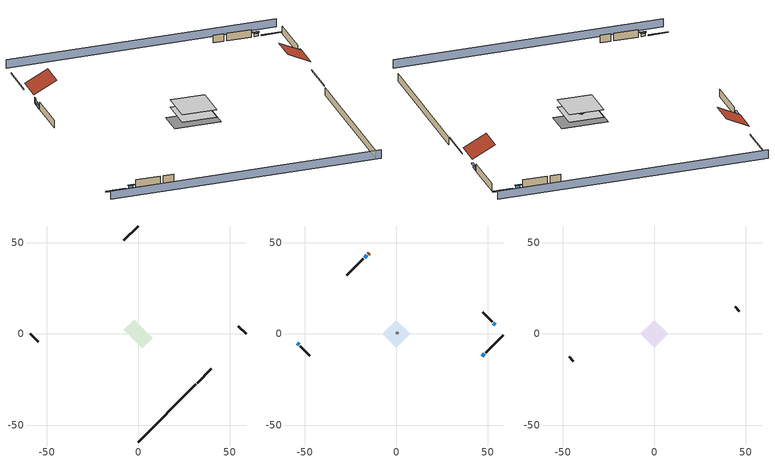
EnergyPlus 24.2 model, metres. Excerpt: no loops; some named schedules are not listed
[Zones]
basement - unconditioned
 floor foundation (Slab1 construction): -7.88,2.26 -2.26,7.88 7.88,-2.26 2.26,-7.88 z-2.13
 wall outside (RimJoist1 construction): 32.18,-26.85 39.99,-19.05 z0.3:0.61
 wall outside (RimJoist2 construction): -59.03,0 -54.7,-4.33 z0.3:0.61
 wall outside (RimJoist3 construction): 0,59.03 -7.8,51.23 z0.3:0.61
 wall outside (RimJoist4 construction): 59.03,0 54.7,4.33 z0.3:0.61
 wall foundation (FoundationWall1 construction): 0,-59.03 31.53,-27.51 z-2.13:0.3
conditioned space
 floor to basement - unconditioned (Floor1 construction): -7.55,0 0,7.55 7.55,0 0,-7.55 z0.3
 wall outside (AdiabaticWallConstruction 1): -14.76,44.27 -15.41,43.62 z0.3:2.34
 wall outside (AdiabaticWallConstruction): 46.95,-12.09 48.2,-10.84 / -16.07,42.97 -17.32,41.72 z0.3:1.49; -54.04,-4.99 -53.11,-5.92 / 54.04,4.99 53.11,5.92 z0.3:1.19
 wall outside (Wall1 construction): 48.85,-10.18 58.38,-0.66 z0.3:2.74
 wall outside (Wall2 construction): -52.46,-6.57 -47.16,-11.87 z0.3:2.74
 wall outside (Wall3 construction): -17.97,41.06 -26.96,32.08 z0.3:2.74
 wall outside (Wall4 construction): 52.46,6.57 47.16,11.87 z0.3:2.74
 window (WindowConstruction): 46.95,-12.09 48.19,-10.84 z0.3:1.49
 window (WindowConstruction 1): -54.04,-4.99 -53.11,-5.92 z0.3:1.19
 window (WindowConstruction 2): -16.07,42.97 -17.32,41.72 z0.3:1.49
 window (WindowConstruction 3): 54.04,4.99 53.11,5.92 z0.3:1.19
 door (Door): -14.76,44.27 -15.41,43.62 z0.3:2.34
furnace airloop ret air zone
 floor adiabatic (AdiabaticConst): 0,0 0,1 1,1 1,0 z0
 wall adiabatic (AdiabaticConst): 0,1 0,0 1,0 1,1 0,1 z0:1
 ceiling adiabatic (AdiabaticConst): 1,0 1,1 0,1 0,0 z1
attic - vented
 floor to conditioned space (Floor2 construction Reversed): -7.55,0 0,7.55 7.55,0 0,-7.55 z2.74
 wall outside (Wall5 construction): -46.51,-12.53 -44.21,-14.82 z0.3:2.74
 wall outside (Wall6 construction): 46.51,12.53 44.21,14.82 z0.3:2.74
 roof outside (Roof1 construction): 46.29,-12.74,2.74 41.24,-7.69,6.31 35.59,-13.34,6.31 40.64,-18.39,2.74
 roof outside (Roof2 construction): -14.11,44.93,2.74 -9.06,39.88,6.31 -3.41,45.52,6.31 -8.46,50.57,2.74
shading: -62.27,-3.23 -3.23,-62.27 / 62.27,3.23 3.23,62.27 z0:2.74; 48.41,-10.62 46.73,-12.3 47.16,-12.73 48.84,-11.05 z1.8; -52.9,-6.13 -54.26,-4.77 -54.69,-5.2 -53.33,-6.56 z1.49; -17.53,41.5 -15.85,43.18 -16.28,43.61 -17.96,41.93 z1.8; 52.9,6.13 54.26,4.77 54.69,5.2 53.33,6.56 z1.49
[Building]
Building 1: Terrain=Suburbs
[Site:Location]
Portland Intl Arpt_OR: Latitude {deg}=45.59; Longitude {deg}=-122.6; Time Zone {hr}=-8; Elevation {m}=33; Keep Site Location Information=Yes
[Site:GroundTemperature:Shallow]
10.2558, 8.96328, 8.85977, 9.47314, 11.9355, 14.3863, 16.5111, 17.8571, 17.9714, 16.8767, 14.8061, 12.4304
[Site:WaterMainsTemperature]
Calculation Method=Schedule; Temperature Schedule=mains temperature schedule
[Material] Roughness=Rough; Thermal Absorptance=0.9
Name | Thickness {m} | Conductivity {W/m-K} | Density {kg/m3} | Specific Heat {J/kg-K} | Solar Absorptance | Visible Absorptance
ceiling loosefill ins | 0.0846667 | 0.0480833 | 16.02 | 1046.75 | 0.7 | 0.7
ceiling stud and cavity | 0.1397 | 0.0920385 | 65.682 | 1177.47 | 0.7 | 0.7
concrete 4.0 in. | 0.1016 | 1.803125 | 2242.8 | 837.4 | 0.7 | 0.7
concrete 8.0 in. | 0.2032 | 1.803125 | 2242.8 | 837.4 | 0.7 | 0.7
door material | 0.04445 | 0.0612267 | 512.64 | 1214.23 | 0.7 | 0.7
floor covering | 0.0127 | 0.0433444 | 54.468 | 1339.84 | 0.6 | 0.6
floor stud and cavity | 0.1397 | 0.923637 | 92.3553 | 1139.71 | 0.7 | 0.7
furniture material basement - unconditioned 1; furniture material conditioned space 1 | 0.1524 | 0.115458 | 640.8 | 1214.23 | 0.6 | 0.6
gypsum board | 0.0127 | 0.160291 | 801 | 837.4 | 0.6 | 0.6
osb sheathing 0.5 in. | 0.0127 | 0.115458 | 512.64 | 1214.23 | 0.6 | 0.6
osb sheathing 0.5 in. 1 | 0.0127 | 0.115458 | 512.64 | 1214.23 | 0.7 | 0.7
osb sheathing 0.75 in. | 0.01905 | 0.115458 | 512.64 | 1214.23 | 0.7 | 0.7
rim joist stud and cavity | 0.0508 | 0.178688 | 50.32683 | 1063.81 | 0.6 | 0.6
roof rigid ins | 0.00329814 | 0.029427 | 32.04 | 1214.23 | 0.7 | 0.7
slate or tile shingles | 0.01905 | 0.840978 | 1899.972 | 799.717 | 0.75 | 0.75
wall rigid ins | 0.512978 | 0.029427 | 32.04 | 1214.23 | 0.7 | 0.7
wall stud and cavity | 0.1397 | 0.550994 | 139.0536 | 1170.24 | 0.7 | 0.7
wall stud and cavity 1 | 0.1397 | 0.727959 | 139.0536 | 1170.24 | 0.6 | 0.6
wall stud and cavity 2 | 0.0889 | 0.380278 | 52.3479 | 1209.89 | 0.7 | 0.7
wall stud and cavity 3 | 0.0889 | 0.391764 | 83.0341 | 1211.67 | 0.7 | 0.7
wood siding | 0.0254 | 0.102417 | 544.68 | 1172.36 | 0.85 | 0.85
wood siding 1; wood siding 2 | 0.0254 | 0.102417 | 544.68 | 1172.36 | 0.7 | 0.7
[Material:NoMass]
Adiabatic: Roughness=Rough; Thermal Resistance {m2-K/W}=176.1; Thermal Absorptance=0.9; Solar Absorptance=0.7; Visible Absorptance=0.7
[WindowMaterial:SimpleGlazingSystem]
WindowMaterial: U-Factor {W/m2-K}=4.76952; Solar Heat Gain Coefficient=0.63
[Construction]
AdiabaticConst: Adiabatic
AdiabaticWallConstruction: wood siding 1, wall rigid ins, wall stud and cavity 2, gypsum board
AdiabaticWallConstruction 1: wood siding 2, wall rigid ins, wall stud and cavity 2, gypsum board
Door: door material
Floor1 construction: floor stud and cavity, osb sheathing 0.75 in., floor covering
Floor2 construction Reversed: gypsum board, ceiling stud and cavity, ceiling loosefill ins
FoundationWall1 construction: concrete 8.0 in.
furniture construction basement - unconditioned 1: furniture material basement - unconditioned 1
furniture construction conditioned space 1: furniture material conditioned space 1
PartitionWallConstruction: gypsum board, wall stud and cavity 3, gypsum board
RimJoist1 construction; RimJoist2 construction; RimJoist3 construction; RimJoist4 construction: wood siding, rim joist stud and cavity
Roof1 construction; Roof2 construction: slate or tile shingles, roof rigid ins, osb sheathing 0.5 in.
Slab1 construction: concrete 4.0 in.
Wall1 construction; Wall2 construction; Wall3 construction; Wall4 construction: wood siding, osb sheathing 0.5 in. 1, wall stud and cavity, gypsum board
Wall5 construction; Wall6 construction: wood siding, osb sheathing 0.5 in. 1, wall stud and cavity 1
WindowConstruction; WindowConstruction 1; WindowConstruction 2; WindowConstruction 3: WindowMaterial
[Zone] Multiplier=1
Name | Volume {m3} | Part of Total Floor Area
attic - vented | 90.8252 | Yes
basement - unconditioned; conditioned space | 278.185 | Yes
furnace airloop ret air zone | 1 | No
[Space]
Name | Zone | Volume {m3} | Space Type
attic - vented 1 | attic - vented | 90.8252
basement - unconditioned 1 | basement - unconditioned | 278.185
conditioned space 1 | conditioned space | 278.185
furnace airloop ret air space | furnace airloop ret air zone |  | Plenum Space Type
[ZoneInfiltration:EffectiveLeakageArea]
infil attic - vented 1: Zone or Space=attic - vented 1; Schedule=Always On Discrete; Effective Air Leakage Area {cm2}=3802.45; Stack Coefficient=0.000166082; Wind Coefficient=3.54531e-05
[ZoneMixing] Schedule=Always On Continuous; Design Flow Rate Calculation Method=Flow/Zone; Design Flow Rate {m3/s}=0
Name | Zone or Space | Source Zone or Space
whole house fan mix | attic - vented | conditioned space
furnace airloop_0 ZoneMixCondToDZ mix | basement - unconditioned | conditioned space
furnace airloop_0 ZoneMixDZToCond mix | conditioned space | basement - unconditioned
[SurfaceProperty:ExposedFoundationPerimeter]
Slab1: Exposed Perimeter Calculation Method=TotalExposedPerimeter; Total Exposed Perimeter {m}=44.58462
[InternalMass]
Name | Construction | Zone or ZoneList | Space or SpaceList | Surface Area {m2}
furniture mass basement - unconditioned 1 | furniture construction basement - unconditioned 1 | basement - unconditioned | basement - unconditioned 1 | 45.62618
furniture mass conditioned space 1 | furniture construction conditioned space 1 | conditioned space | conditioned space 1 | 45.63397
partition wall mass | PartitionWallConstruction | conditioned space | conditioned space 1 | 114.085
[OtherEquipment] Design Level Calculation Method=EquipmentLevel
Name | Fuel Type | Zone or ZoneList or Space or SpaceList | Schedule | Design Level {W} | Fraction Latent | Fraction Radiant | Fraction Lost
furnace airloop_0 RetCondToDZ; furnace airloop_0 SupCondToDZ; furnace airloop_0 SupSensLkToDZ | None | basement - unconditioned 1 | Always On Discrete | 0 | 0 | 0 | 0
furnace airloop_0 SupLatLkToDZ | None | basement - unconditioned 1 | Always On Discrete | 0 | 1 | 0 | 0
clothes dryer 1 | Electricity | conditioned space 1 | clothes_dryer | 0 | 0.015 | 0.081 | 0.85
cooking range 1 | NaturalGas | conditioned space 1 | cooking_range | 4421 | 0.16 | 0.384 | 0.2
furnace airloop_0 SupCondToLv; furnace airloop_0 SupSensLkToCond; mech vent house fan sensible load; water heater sens | None | conditioned space 1 | Always On Discrete | 0 | 0 | 0 | 0
furnace airloop_0 SupLatLkToCond; mech vent house fan latent load; water heater lat | None | conditioned space 1 | Always On Discrete | 0 | 1 | 0 | 0
general water use latent | None | conditioned space 1 | general water use schedule | 44.1266 | 1 | 0 | 0
general water use sensible | None | conditioned space 1 | general water use schedule | -43.4886 | 0 | 0.6 | 0
water heater energy adjustment1 | Electricity | conditioned space 1 | Always On Discrete | 0.01 | 0 | 0 | 1
furnace airloop_0 RetCondToRP; furnace airloop_0 RetSensLkToRP | None | furnace airloop ret air space | Always On Discrete | 0 | 0 | 0 | 0
furnace airloop_0 RetLatLkToRP | None | furnace airloop ret air space | Always On Discrete | 0 | 1 | 0 | 0
[ZoneInfiltration:DesignFlowRate] Schedule=Always On Discrete
Name | Zone or ZoneList or Space or SpaceList | Design Flow Rate Calculation Method | Design Flow Rate {m3/s} | Air Changes per Hour {1/hr} | Constant Term Coefficient | Temperature Term Coefficient | Velocity Term Coefficient | Velocity Squared Term Coefficient
basement_unconditioned 1 duct leakage imbalance infil flow | basement - unconditioned 1 | Flow/Zone | 0
infil basement - unconditioned 1 | basement - unconditioned 1 | AirChanges/Hour |  | 0.1 | 1 | 0 | 0 | 0
infil flow; natural vent flow; whole house fan flow | conditioned space 1 | Flow/Zone | 0
[SurfaceProperty:IncidentSolarMultiplier] Incident Solar Multiplier=1; Incident Solar Multiplier Schedule=trans schedule winter=0.85 summer=0.7
Window1; Window2; Window3; Window4
[Lights]
interior lighting: Zone or ZoneList or Space or SpaceList=conditioned space 1; Schedule=lighting_interior; Design Level Calculation Method=LightingLevel; Lighting Level {W}=1066.88; Return Air Fraction=0; Fraction Radiant=0.6; Fraction Visible=0.2; Fraction Replaceable=1
[People]
occupants: Zone or ZoneList or Space or SpaceList=conditioned space 1; Number of People Schedule=occupants; Number of People Calculation Method=People; Number of People=2; Fraction Radiant=0.314171; Sensible Heat Fraction=0.56303; Activity Level Schedule=occupants activity schedule; Carbon Dioxide Generation Rate {m3/s-W}=0; Enable ASHRAE 55 Comfort Warnings=No; Mean Radiant Temperature Calculation Type=EnclosureAveraged
[ElectricEquipment] Zone or ZoneList or Space or SpaceList=conditioned space 1; Design Level Calculation Method=EquipmentLevel
Name | Schedule | Design Level {W} | Fraction Latent | Fraction Radiant | Fraction Lost
clothes dryer | clothes_dryer | 7800.53 | 0.015 | 0.081 | 0.85
clothes washer | clothes_washer | 1223.66 | 0.03 | 0.162 | 0.7
cooking range | cooking_range | 150.851 | 0.16 | 0.384 | 0.2
dishwasher | dishwasher | 813.514 | 0.3 | 0.18 | 0.4
fridge | fridge schedule | 49.4292 | 0 | 0.6 | 0
mech vent bath fan 0 | mech vent bath fan 0 schedule | 30 | 0 | 0 | 1
mech vent house fan | mech vent house fan schedule | 0 | 0 | 0 | 1
mech vent house fan cfis | mech vent house fan cfis schedule | 0 | 0 | 0 | 0
mech vent range fan 0 | mech vent range fan 0 schedule | 30 | 0 | 0 | 1
misc plug loads | plug_loads_other | 302.499 | 0.021 | 0.558 | 0.049
misc tv | plug_loads_tv | 559.428 | 0 | 0.6 | 0
whole house fan | Always On Discrete | 0 | 0 | 0 | 1
[SpaceList]
Plenum Space Type: furnace airloop ret air space
[AvailabilityManager:Scheduled] Schedule=Always On Discrete
furnace airloop Availability Manager; room ac airloop Availability Manager
[AirLoopHVAC:ReturnPlenum]
Air Loop HVAC Return Plenum 1: Zone=furnace airloop ret air zone
[WaterUse:Equipment]
dishwasher: Peak Flow Rate {m3/s}=1.22505e-05; Flow Rate Fraction Schedule=hot_water_dishwasher
[Foundation:Kiva]
Foundation Kiva 1: Initial Indoor Air Temperature {C}=9.52053; Wall Height Above Grade {m}=0.3048; Wall Depth Below Slab {m}=0.2032
[Foundation:Kiva:Settings]
Soil Conductivity {W/m-K}=1.3848; Soil Density {kg/m3}=1842.3; Soil Specific Heat {J/kg-K}=418.7; Ground Solar Absorptivity=0.9; Ground Thermal Absorptivity=0.9; Ground Surface Roughness {m}=0.03; Far-Field Width {m}=40; Deep-Ground Boundary Condition=ZeroFlux; Deep-Ground Depth {m}=40; Minimum Cell Dimension {m}=0.2; Maximum Cell Growth Coefficient=3; Simulation Timestep=Timestep
[Exterior:Lights]
exterior lighting: Schedule=exterior lighting schedule; Design Level {W}=37.1441
[EnergyManagementSystem:GlobalVariable]
furnace_airloop_0_DuctImbalLkExhFanEquivCond
furnace_airloop_0_DuctImbalLkExhFanEquivDZ
furnace_airloop_0_DuctImbalLkSupFanEquivCond
furnace_airloop_0_DuctImbalLkSupFanEquivDZ
furnace_airloop_0_DZ_T
furnace_airloop_0_DZ_W
furnace_airloop_0_RetCondToDZ
furnace_airloop_0_RetCondToRP
furnace_airloop_0_RetLatLkToRP
furnace_airloop_0_RetSensLkToRP
furnace_airloop_0_SupCondToDZ
furnace_airloop_0_SupCondToLv
furnace_airloop_0_SupLatLkToCond
furnace_airloop_0_SupLatLkToDZ
furnace_airloop_0_SupSensLkToCond
furnace_airloop_0_SupSensLkToDZ
furnace_airloop_0_ZoneMixCondToDZ
furnace_airloop_0_ZoneMixDZToCond
furnace_airloop_AH_MFR
furnace_airloop_AH_Tout
furnace_airloop_AH_VFR
furnace_airloop_AH_Wout
furnace_airloop_Fan_RTF
furnace_airloop_RA_T
furnace_airloop_Ra_W
infil_program_Qfan
infil_program_Qinf
natural_vent_program_Qnv
natural_vent_program_Qwhf
room_ac_airloop_Fan_RTF
[EnergyManagementSystem:Sensor]
Name | Output:Variable or Output:Meter Index Key | Output:Variable or Output:Meter
airflow_gain | infil flow | Infiltration Sensible Heat Gain Energy
airflow_gain_1 | natural vent flow | Infiltration Sensible Heat Gain Energy
airflow_gain_2 | whole house fan flow | Infiltration Sensible Heat Gain Energy
airflow_loss | infil flow | Infiltration Sensible Heat Loss Energy
airflow_loss_1 | natural vent flow | Infiltration Sensible Heat Loss Energy
airflow_loss_2 | whole house fan flow | Infiltration Sensible Heat Loss Energy
clg_load_cond |  | Cooling:EnergyTransfer:Zone:CONDITIONED SPACE
clg_load_duct |  | Cooling:EnergyTransfer:Zone:FURNACE AIRLOOP RET AIR ZONE
clg_sp_s; clg_sp_s_1 | cooling setpoint | Schedule Value
clothes_dryer_exhaust_0_sch_s | clothes_dryer | Schedule Value
cool_season | cooling season schedule | Schedule Value
ducts_conv | furnace airloop_0 RetCondToRP | Other Equipment Convective Heating Energy
ducts_conv_1 | furnace airloop_0 RetLatLkToRP | Other Equipment Convective Heating Energy
ducts_conv_2 | furnace airloop_0 RetSensLkToRP | Other Equipment Convective Heating Energy
ducts_conv_3 | furnace airloop_0 SupCondToLv | Other Equipment Convective Heating Energy
ducts_conv_4 | furnace airloop_0 SupLatLkToCond | Other Equipment Convective Heating Energy
ducts_conv_5 | furnace airloop_0 SupSensLkToCond | Other Equipment Convective Heating Energy
ducts_rad | furnace airloop_0 RetCondToRP | Other Equipment Radiant Heating Energy
ducts_rad_1 | furnace airloop_0 RetLatLkToRP | Other Equipment Radiant Heating Energy
ducts_rad_2 | furnace airloop_0 RetSensLkToRP | Other Equipment Radiant Heating Energy
ducts_rad_3 | furnace airloop_0 SupCondToLv | Other Equipment Radiant Heating Energy
ducts_rad_4 | furnace airloop_0 SupLatLkToCond | Other Equipment Radiant Heating Energy
ducts_rad_5 | furnace airloop_0 SupSensLkToCond | Other Equipment Radiant Heating Energy
furnace_airloop_0_DZ_T_s | basement - unconditioned | Zone Air Temperature
furnace_airloop_0_DZ_W_s | basement - unconditioned | Zone Mean Air Humidity Ratio
furnace_airloop_AH_MFR_s | Node 15 | System Node Mass Flow Rate
furnace_airloop_AH_Tout_s | Node 15 | System Node Temperature
furnace_airloop_AH_VFR_s | Node 15 | System Node Current Density Volume Flow Rate
furnace_airloop_AH_Wout_s | Node 15 | System Node Humidity Ratio
furnace_airloop_RA_T_s | Node 18 | System Node Temperature
furnace_airloop_Ra_W_s | Node 18 | System Node Humidity Ratio
htg_load_cond |  | Heating:EnergyTransfer:Zone:CONDITIONED SPACE
htg_load_duct |  | Heating:EnergyTransfer:Zone:FURNACE AIRLOOP RET AIR ZONE
htg_sp_s; htg_sp_s_1 | heating setpoint | Schedule Value
ig_ee_conv | clothes dryer | Electric Equipment Convective Heating Energy
ig_ee_conv_2 | cooking range | Electric Equipment Convective Heating Energy
ig_ee_conv_3 | dishwasher | Electric Equipment Convective Heating Energy
ig_ee_conv_4 | fridge | Electric Equipment Convective Heating Energy
ig_ee_conv_5 | misc plug loads | Electric Equipment Convective Heating Energy
ig_ee_conv_6 | misc tv | Electric Equipment Convective Heating Energy
ig_ee_conv_7 | whole house fan | Electric Equipment Convective Heating Energy
ig_ee_rad | clothes dryer | Electric Equipment Radiant Heating Energy
ig_ee_rad_2 | cooking range | Electric Equipment Radiant Heating Energy
ig_ee_rad_3 | dishwasher | Electric Equipment Radiant Heating Energy
ig_ee_rad_4 | fridge | Electric Equipment Radiant Heating Energy
ig_ee_rad_5 | misc plug loads | Electric Equipment Radiant Heating Energy
ig_ee_rad_6 | misc tv | Electric Equipment Radiant Heating Energy
ig_ee_rad_7 | whole house fan | Electric Equipment Radiant Heating Energy
ig_lgt_conv | interior lighting | Lights Convective Heating Energy
ig_lgt_rad | interior lighting | Lights Radiant Heating Energy
ig_lgt_vis | interior lighting | Lights Visible Radiation Heating Energy
ig_oe_conv | clothes dryer 1 | Other Equipment Convective Heating Energy
ig_oe_conv_1 | cooking range 1 | Other Equipment Convective Heating Energy
ig_oe_conv_2 | general water use latent | Other Equipment Convective Heating Energy
ig_oe_conv_3 | general water use sensible | Other Equipment Convective Heating Energy
ig_oe_conv_4 | water heater energy adjustment1 | Other Equipment Convective Heating Energy
ig_oe_conv_5 | water heater lat | Other Equipment Convective Heating Energy
ig_oe_conv_6 | water heater sens | Other Equipment Convective Heating Energy
ig_oe_rad | clothes dryer 1 | Other Equipment Radiant Heating Energy
ig_oe_rad_1 | cooking range 1 | Other Equipment Radiant Heating Energy
ig_oe_rad_2 | general water use latent | Other Equipment Radiant Heating Energy
ig_oe_rad_3 | general water use sensible | Other Equipment Radiant Heating Energy
ig_oe_rad_4 | water heater energy adjustment1 | Other Equipment Radiant Heating Energy
ig_oe_rad_5 | water heater lat | Other Equipment Radiant Heating Energy
ig_oe_rad_6 | water heater sens | Other Equipment Radiant Heating Energy
ig_ppl_conv | occupants | People Convective Heating Energy
ig_ppl_rad | occupants | People Radiant Heating Energy
im_conv | furniture mass conditioned space 1 | Surface Inside Face Convection Heat Gain Energy
im_conv_1 | partition wall mass | Surface Inside Face Convection Heat Gain Energy
im_ig | furniture mass conditioned space 1 | Surface Inside Face Internal Gains Radiation Heat Gain Energy
im_ig_1 | partition wall mass | Surface Inside Face Internal Gains Radiation Heat Gain Energy
im_lgt | furniture mass conditioned space 1 | Surface Inside Face Lights Radiation Heat Gain Energy
im_lgt_1 | partition wall mass | Surface Inside Face Lights Radiation Heat Gain Energy
im_sol | furniture mass conditioned space 1 | Surface Inside Face Solar Radiation Heat Gain Energy
im_sol_1 | partition wall mass | Surface Inside Face Solar Radiation Heat Gain Energy
im_surf | furniture mass conditioned space 1 | Surface Inside Face Net Surface Thermal Radiation Heat Gain Energy
im_surf_1 | partition wall mass | Surface Inside Face Net Surface Thermal Radiation Heat Gain Energy
mech_vent_bath_fan_0_sch_s | mech vent bath fan 0 schedule | Schedule Value
mech_vent_range_fan_0_sch_s | mech vent range fan 0 schedule | Schedule Value
mv_conv | mech vent bath fan 0 | Electric Equipment Convective Heating Energy
mv_conv_1 | mech vent house fan | Electric Equipment Convective Heating Energy
mv_conv_2 | mech vent house fan cfis | Electric Equipment Convective Heating Energy
mv_conv_3 | mech vent range fan 0 | Electric Equipment Convective Heating Energy
mv_conv_4 | mech vent house fan latent load | Other Equipment Convective Heating Energy
mv_conv_5 | mech vent house fan sensible load | Other Equipment Convective Heating Energy
mv_rad | mech vent bath fan 0 | Electric Equipment Radiant Heating Energy
mv_rad_1 | mech vent house fan | Electric Equipment Radiant Heating Energy
mv_rad_2 | mech vent house fan cfis | Electric Equipment Radiant Heating Energy
mv_rad_3 | mech vent range fan 0 | Electric Equipment Radiant Heating Energy
mv_rad_4 | mech vent house fan latent load | Other Equipment Radiant Heating Energy
mv_rad_5 | mech vent house fan sensible load | Other Equipment Radiant Heating Energy
natural_vent_s | natural vent schedule | Schedule Value
out_pb_s |  | Site Outdoor Air Barometric Pressure
out_wt_s |  | Site Outdoor Air Humidity Ratio
site_vw_s |  | Site Wind Speed
ss_back_out | Window1 | Surface Window Shortwave from Zone Back Out Window Heat Transfer Rate
ss_back_out_1 | Window2 | Surface Window Shortwave from Zone Back Out Window Heat Transfer Rate
ss_back_out_2 | Window3 | Surface Window Shortwave from Zone Back Out Window Heat Transfer Rate
ss_back_out_3 | Window4 | Surface Window Shortwave from Zone Back Out Window Heat Transfer Rate
ss_conv | Door1 | Surface Inside Face Convection Heat Gain Energy
ss_conv_1 | Window1 | Surface Inside Face Convection Heat Gain Energy
ss_conv_2 | Window2 | Surface Inside Face Convection Heat Gain Energy
ss_conv_3 | Window3 | Surface Inside Face Convection Heat Gain Energy
ss_conv_4 | Window4 | Surface Inside Face Convection Heat Gain Energy
ss_ig | Door1 | Surface Inside Face Internal Gains Radiation Heat Gain Energy
ss_ig_1 | Window1 | Surface Inside Face Internal Gains Radiation Heat Gain Energy
ss_ig_2 | Window2 | Surface Inside Face Internal Gains Radiation Heat Gain Energy
ss_ig_3 | Window3 | Surface Inside Face Internal Gains Radiation Heat Gain Energy
ss_ig_4 | Window4 | Surface Inside Face Internal Gains Radiation Heat Gain Energy
ss_lgt | Door1 | Surface Inside Face Lights Radiation Heat Gain Energy
ss_sol | Door1 | Surface Inside Face Solar Radiation Heat Gain Energy
ss_surf | Door1 | Surface Inside Face Net Surface Thermal Radiation Heat Gain Energy
ss_surf_1 | Window1 | Surface Inside Face Net Surface Thermal Radiation Heat Gain Energy
ss_surf_2 | Window2 | Surface Inside Face Net Surface Thermal Radiation Heat Gain Energy
ss_surf_3 | Window3 | Surface Inside Face Net Surface Thermal Radiation Heat Gain Energy
ss_surf_4 | Window4 | Surface Inside Face Net Surface Thermal Radiation Heat Gain Energy
ss_trans_in | Window1 | Surface Window Transmitted Solar Radiation Rate
ss_trans_in_1 | Window2 | Surface Window Transmitted Solar Radiation Rate
ss_trans_in_2 | Window3 | Surface Window Transmitted Solar Radiation Rate
ss_trans_in_3 | Window4 | Surface Window Transmitted Solar Radiation Rate
ss_trans_out | Window1 | Surface Inside Face Initial Transmitted Diffuse Transmitted Out Window Solar Radiation Rate
ss_trans_out_1 | Window2 | Surface Inside Face Initial Transmitted Diffuse Transmitted Out Window Solar Radiation Rate
ss_trans_out_2 | Window3 | Surface Inside Face Initial Transmitted Diffuse Transmitted Out Window Solar Radiation Rate
ss_trans_out_3 | Window4 | Surface Inside Face Initial Transmitted Diffuse Transmitted Out Window Solar Radiation Rate
s_conv | Floor1 | Surface Inside Face Convection Heat Gain Energy
s_conv_1 | Floor2 | Surface Inside Face Convection Heat Gain Energy
s_conv_2 | Wall1 | Surface Inside Face Convection Heat Gain Energy
s_conv_3 | Wall2 | Surface Inside Face Convection Heat Gain Energy
s_conv_4 | Wall3 | Surface Inside Face Convection Heat Gain Energy
s_conv_5 | Wall4 | Surface Inside Face Convection Heat Gain Energy
s_ig | Floor1 | Surface Inside Face Internal Gains Radiation Heat Gain Energy
s_ig_1 | Floor2 | Surface Inside Face Internal Gains Radiation Heat Gain Energy
s_ig_2 | Wall1 | Surface Inside Face Internal Gains Radiation Heat Gain Energy
s_ig_3 | Wall2 | Surface Inside Face Internal Gains Radiation Heat Gain Energy
s_ig_4 | Wall3 | Surface Inside Face Internal Gains Radiation Heat Gain Energy
s_ig_5 | Wall4 | Surface Inside Face Internal Gains Radiation Heat Gain Energy
s_lgt | Floor1 | Surface Inside Face Lights Radiation Heat Gain Energy
s_lgt_1 | Floor2 | Surface Inside Face Lights Radiation Heat Gain Energy
s_lgt_2 | Wall1 | Surface Inside Face Lights Radiation Heat Gain Energy
s_lgt_3 | Wall2 | Surface Inside Face Lights Radiation Heat Gain Energy
s_lgt_4 | Wall3 | Surface Inside Face Lights Radiation Heat Gain Energy
s_lgt_5 | Wall4 | Surface Inside Face Lights Radiation Heat Gain Energy
s_sol | Floor1 | Surface Inside Face Solar Radiation Heat Gain Energy
s_sol_1 | Floor2 | Surface Inside Face Solar Radiation Heat Gain Energy
s_sol_2 | Wall1 | Surface Inside Face Solar Radiation Heat Gain Energy
s_sol_3 | Wall2 | Surface Inside Face Solar Radiation Heat Gain Energy
s_sol_4 | Wall3 | Surface Inside Face Solar Radiation Heat Gain Energy
s_sol_5 | Wall4 | Surface Inside Face Solar Radiation Heat Gain Energy
s_surf | Floor1 | Surface Inside Face Net Surface Thermal Radiation Heat Gain Energy
s_surf_1 | Floor2 | Surface Inside Face Net Surface Thermal Radiation Heat Gain Energy
